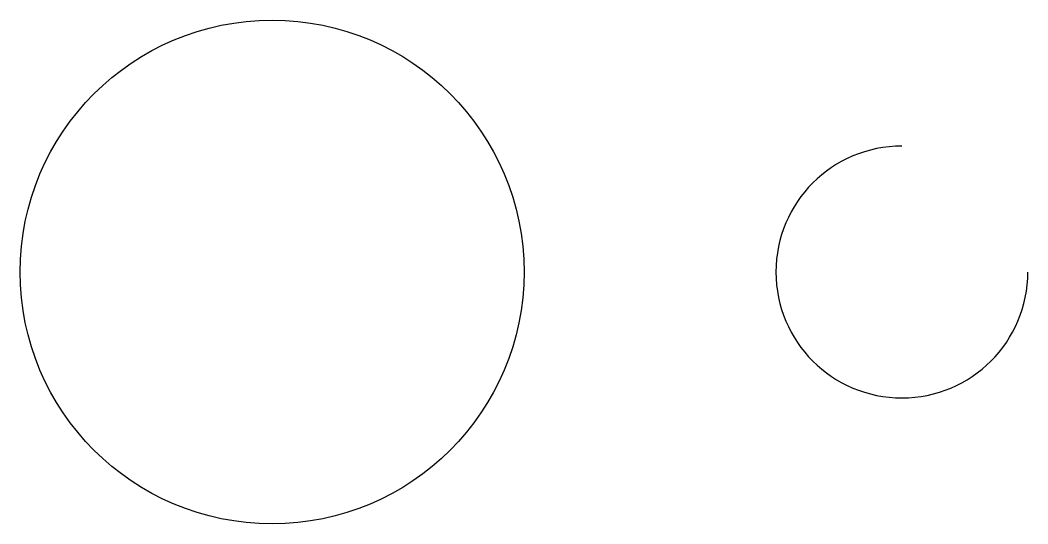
# Model space of a CAD drawing. Header units: millimetres. Extents: x 30 to 110, y -80 to -40.
import ezdxf

# ---------------------------------------------------------------- set-up
doc = ezdxf.new("R2010")
doc.units = ezdxf.units.MM
doc.layers.add('CUTLINE', color=1, linetype='CONTINUOUS')

msp = doc.modelspace()

# ---------------------------------------------------------------- linework, layer by layer
at = {"layer": 'CUTLINE', "color": 1, "linetype": 'CONTINUOUS'}
msp.add_circle((50, -60), 20, dxfattribs=at)
msp.add_arc((100, -60), 10, 90, 0, dxfattribs=at)

doc.saveas('drawing.dxf')
